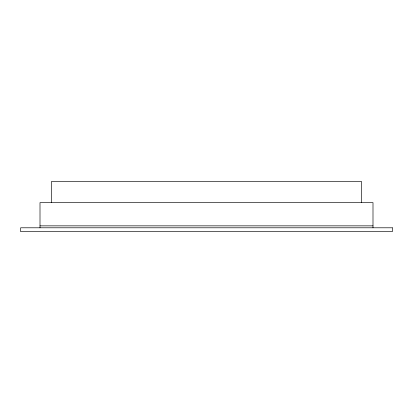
<?xml version="1.0" encoding="UTF-8"?>
<svg xmlns="http://www.w3.org/2000/svg" width="413" height="413" viewBox="0 0 413 413"><rect width="100%" height="100%" fill="white"/><g stroke="black" fill="none" stroke-linecap="round" stroke-linejoin="round"><path stroke-width="0.62" d="M40.004 225.854L372.996 225.854M372.996 227.79L372.996 202.628L40.004 202.628L40.004 227.79M361.38 202.628L361.38 181.338L51.62 181.338L51.62 202.628M392.35 227.79L20.65 227.79L20.65 231.662L392.35 231.662L392.35 227.79"/></g></svg>
